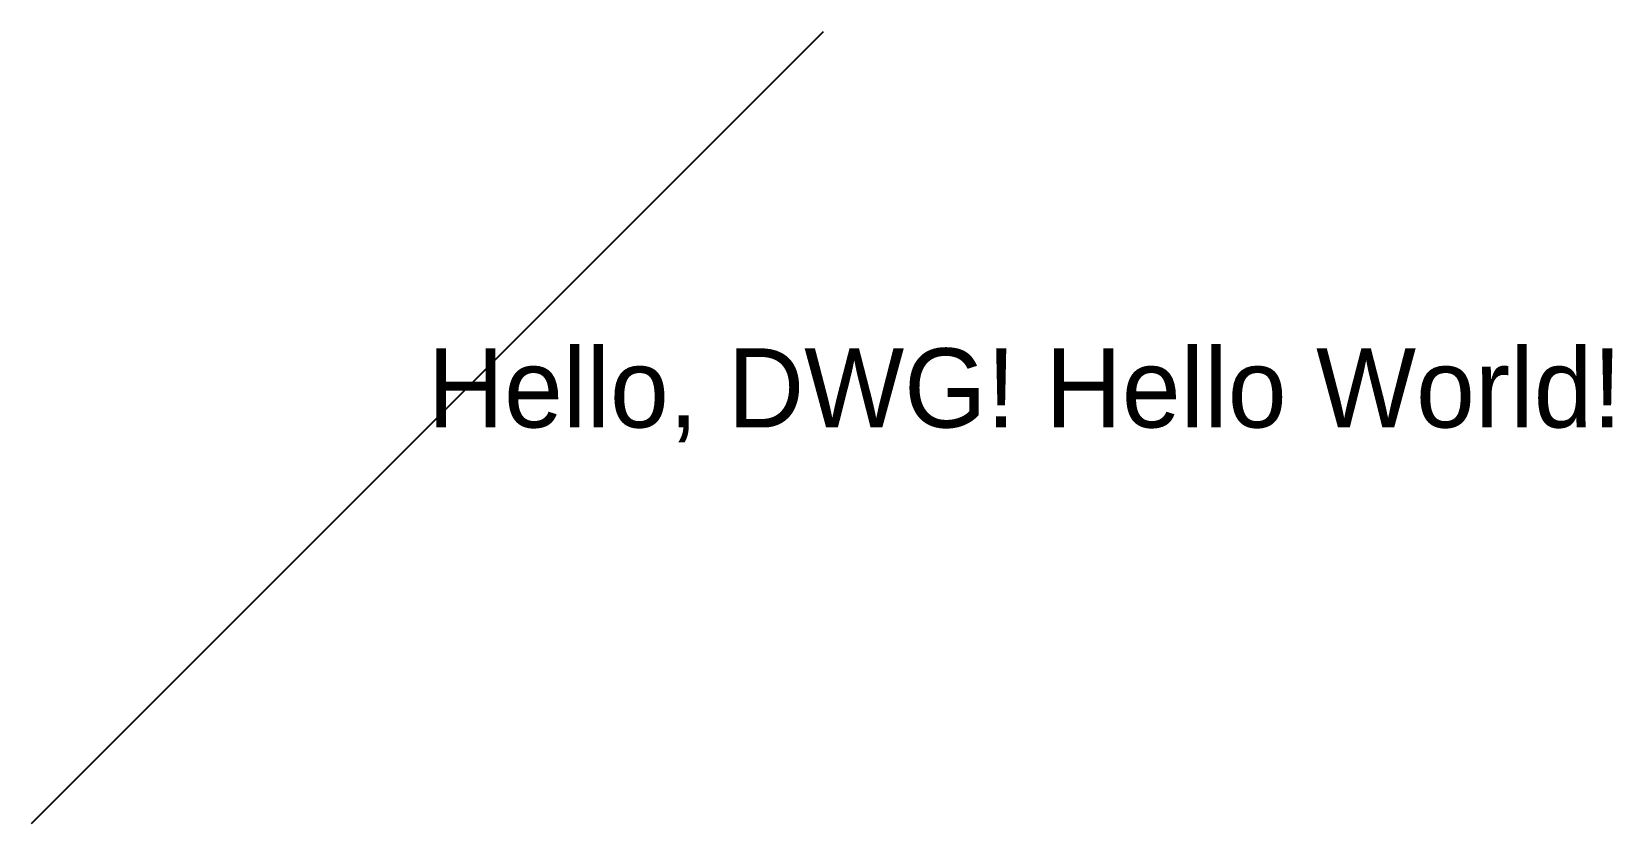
# Model space of a CAD drawing. Header units: inches. Extents: x 0 to 200, y 0 to 100.
import ezdxf

# ---------------------------------------------------------------- set-up
doc = ezdxf.new("R2010")
doc.units = ezdxf.units.IN
doc.header["$MEASUREMENT"] = 0

msp = doc.modelspace()

# ---------------------------------------------------------------- linework, layer by layer
msp.add_line((0, 0), (100, 100))

# ---------------------------------------------------------------- texts
msp.add_text('Hello, DWG! Hello World!', height=10).set_placement((50, 50))

doc.saveas('drawing.dxf')
